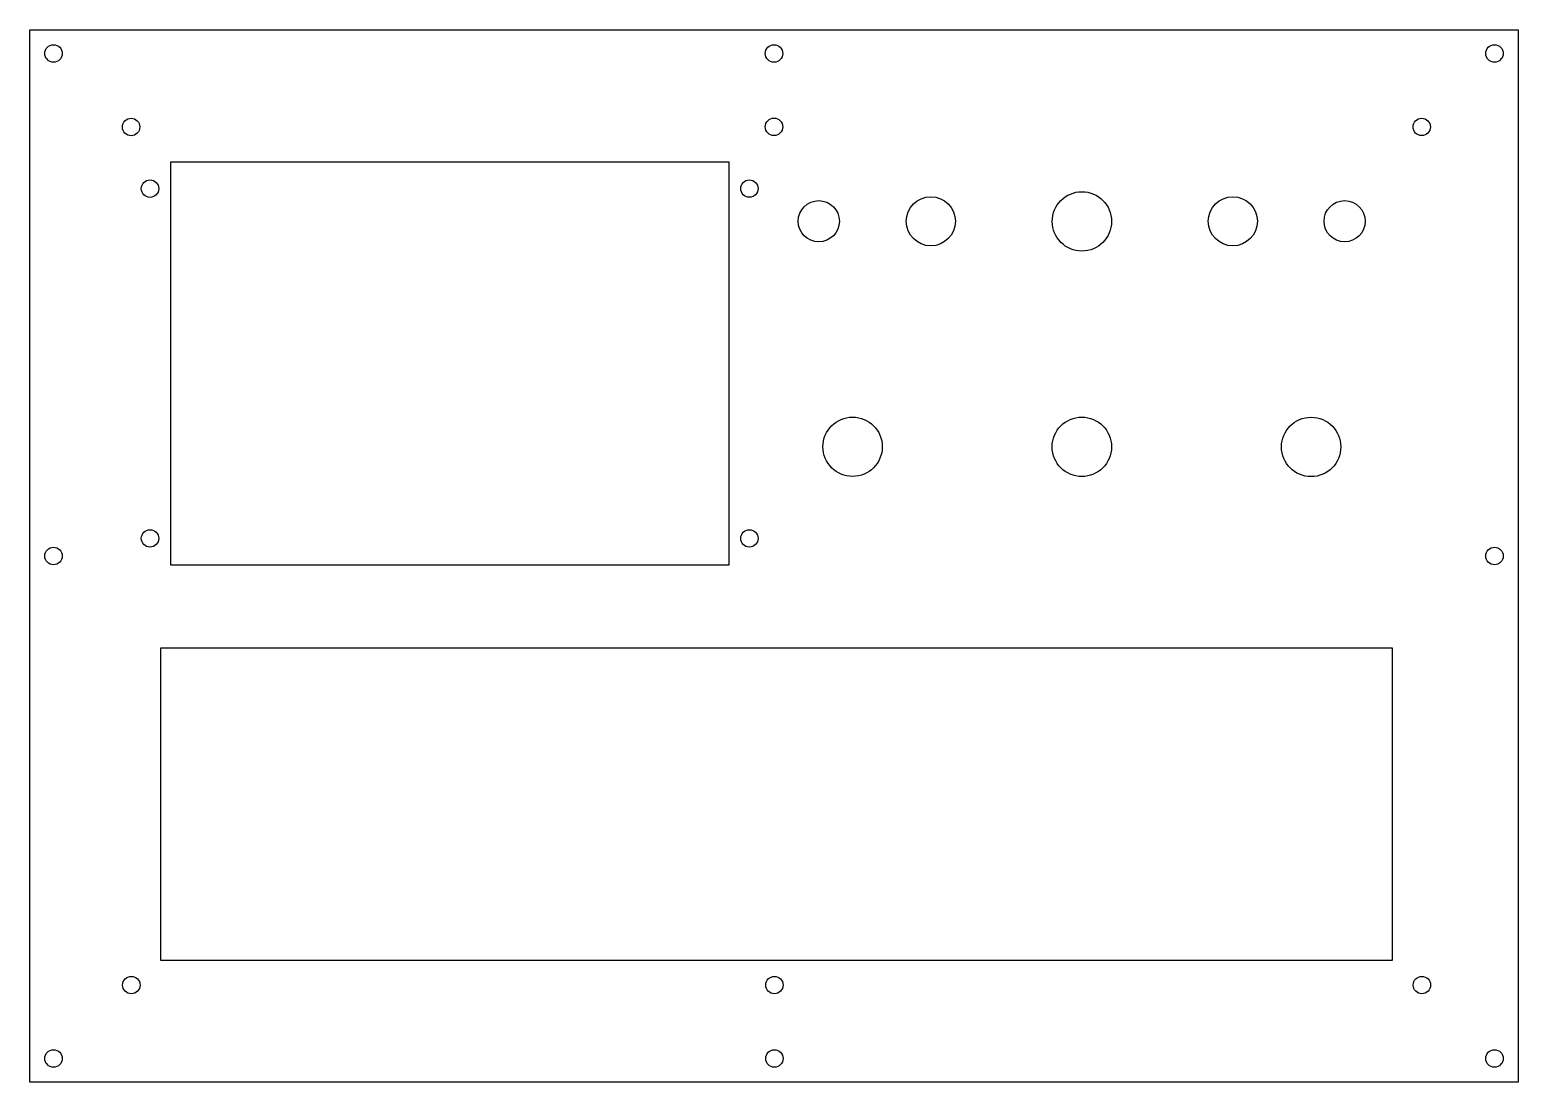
# Model space of a CAD drawing. Header units: millimetres. Extents: x 34 to 222, y -145 to -12.
import ezdxf

# ---------------------------------------------------------------- set-up
doc = ezdxf.new("R2010")
doc.units = ezdxf.units.MM
doc.layers.get('0').update_dxf_attribs({"linetype": 'CONTINUOUS'})

msp = doc.modelspace()

# ---------------------------------------------------------------- linework, layer by layer
for points in [[(222.03, -144.99), (34.03, -144.99), (34.03, -11.99), (222.03, -11.99)], [(122.33, -79.67), (51.83, -79.67), (51.83, -28.67), (122.33, -28.67)], [(206.1, -129.6), (50.6, -129.6), (50.6, -90.1), (206.1, -90.1)]]:
    msp.add_lwpolyline(points, close=True)
for centre, radius in [((37.03, -14.99), 1.1), ((128.03, -14.99), 1.1), ((219.03, -14.99), 1.1), ((46.83, -24.28), 1.1), ((128.03, -24.26), 1.1), ((209.84, -24.27), 1.1), ((49.22, -32.07), 1.1), ((124.92, -32.06), 1.1), ((133.69, -36.19), 2.6), ((147.84, -36.2), 3.1), ((166.92, -36.21), 3.75), ((185.98, -36.2), 3.1), ((200.1, -36.19), 2.6), ((137.96, -64.69), 3.75), ((166.91, -64.7), 3.75), ((195.87, -64.71), 3.75), ((49.22, -76.27), 1.1), ((124.92, -76.27), 1.1), ((37.03, -78.49), 1.1), ((219.03, -78.49), 1.1), ((46.86, -132.71), 1.1), ((128.08, -132.71), 1.1), ((209.86, -132.71), 1.1), ((37.03, -141.99), 1.1), ((128.08, -141.99), 1.1), ((219.03, -141.99), 1.1)]:
    msp.add_circle(centre, radius)

doc.saveas('drawing.dxf')
